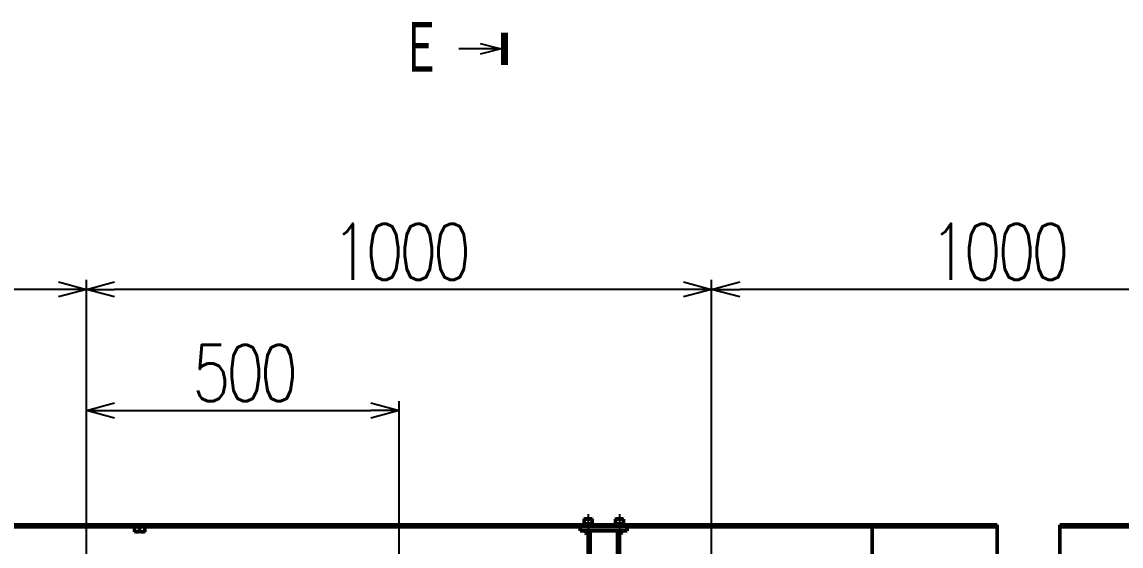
# Model space of a CAD drawing. Header units: millimetres. Extents: x -993 to 13147, y -7260 to 4342.
# Drawn here: x 2967 to 4725, y 1096 to 1935 of the extents above; entities that cross this region are included whole.
import ezdxf

# ---------------------------------------------------------------- set-up
doc = ezdxf.new("R2010")
doc.units = ezdxf.units.MM
doc.header["$LTSCALE"] = 7.649257
for name, pattern in [('CENTER', [50.8, 31.75, -6.35, 6.35, -6.35]), ('DASHED', [19.05, 12.7, -6.35]), ('PHANTOM', [63.5, 31.75, -6.35, 6.35, -6.35, 6.35, -6.35])]:
    doc.linetypes.add(name, pattern=pattern)
doc.layers.add('NoLayerName_001', color=7, linetype='Continuous')
doc.layers.add('NoLayerName_003', color=7, linetype='Continuous')
doc.styles.get("Standard").update_dxf_attribs({"font": 'txt', "bigfont": 'extfont2'})
doc.dimstyles.get("Standard").update_dxf_attribs({"dimtxt": 2.5, "dimasz": 2.5, "dimexe": 1.25, "dimexo": 0.625, "dimtad": 1, "dimzin": 0, "dimdsep": 46, "dimtxsty": 'Standard', "dimcen": 2.5, "dimadec": 0, "dimazin": 0, "dimtfac": 0.75, "dimtmove": 0, "dimatfit": 3, "dimfxl": 1, "dimarcsym": 0})

# ---------------------------------------------------------------- blocks, each defined once
blk = doc.blocks.new('_OPEN30')
at = {"color": 0, "linetype": 'ByBlock', "lineweight": -2}
for p, q in [((-1, 0.267949), (0, 0)), ((0, 0), (-1, -0.267949)), ((0, 0), (-1, 0))]:
    blk.add_line(p, q, dxfattribs=at)
blk = doc.blocks.new('*D1562')
at = {"layer": 'Defpoints', "color": 0}
for p in [(2070, 1507.1), (2070, 1067.4), (3070, 1067.4)]:
    blk.add_point(p, dxfattribs=at)
at = {"layer": 'NoLayerName_001', "color": 0, "linetype": 'Continuous', "lineweight": 25}
for p, q in [((2070, 1082.4), (2070, 1522.1)), ((3070, 1082.4), (3070, 1522.1)), ((3025, 1507.1), (2115, 1507.1))]:
    blk.add_line(p, q, dxfattribs=at)
at = {"layer": 'NoLayerName_001', "color": 0, "lineweight": 25, "xscale": 45, "yscale": 45, "zscale": 45}
for p, rotation in [((2070, 1507.1), 180), ((3070, 1507.1), 360)]:
    blk.add_blockref('_OPEN30', p, dxfattribs=dict(at, rotation=rotation))
at = {"layer": 'NoLayerName_001', "color": 2, "lineweight": 50, "insert": (2570, 1567.1), "char_height": 90, "attachment_point": 5}
blk.add_mtext('\\W0.8000;\\T0.8750;1000', dxfattribs=at)
blk = doc.blocks.new('*D1563')
at = {"layer": 'Defpoints', "color": 0}
for p in [(3070, 1507.1), (3070, 1067.4), (4070, 1067.4)]:
    blk.add_point(p, dxfattribs=at)
at = {"layer": 'NoLayerName_001', "color": 0, "linetype": 'Continuous', "lineweight": 25}
for p, q in [((3070, 1082.4), (3070, 1522.1)), ((4070, 1082.4), (4070, 1522.1)), ((4025, 1507.1), (3115, 1507.1))]:
    blk.add_line(p, q, dxfattribs=at)
at = {"layer": 'NoLayerName_001', "color": 0, "lineweight": 25, "xscale": 45, "yscale": 45, "zscale": 45}
for p, rotation in [((3070, 1507.1), 180), ((4070, 1507.1), 360)]:
    blk.add_blockref('_OPEN30', p, dxfattribs=dict(at, rotation=rotation))
at = {"layer": 'NoLayerName_001', "color": 2, "lineweight": 50, "insert": (3570, 1567.1), "char_height": 90, "attachment_point": 5}
blk.add_mtext('\\W0.8000;\\T0.8750;1000', dxfattribs=at)
blk = doc.blocks.new('*D1564')
at = {"layer": 'Defpoints', "color": 0}
for p in [(3570, 1313.2), (3070, 1067.4), (3570, 939.7)]:
    blk.add_point(p, dxfattribs=at)
at = {"layer": 'NoLayerName_001', "color": 0, "linetype": 'Continuous', "lineweight": 25}
for p, q in [((3070, 1082.4), (3070, 1328.2)), ((3570, 954.7), (3570, 1328.2)), ((3115, 1313.2), (3525, 1313.2))]:
    blk.add_line(p, q, dxfattribs=at)
at = {"layer": 'NoLayerName_001', "color": 0, "lineweight": 25, "xscale": 45, "yscale": 45, "zscale": 45, "rotation": 180}
blk.add_blockref('_OPEN30', (3070, 1313.2), dxfattribs=at)
at = {"layer": 'NoLayerName_001', "color": 0, "lineweight": 25, "xscale": 45, "yscale": 45, "zscale": 45}
blk.add_blockref('_OPEN30', (3570, 1313.2), dxfattribs=at)
at = {"layer": 'NoLayerName_001', "color": 2, "lineweight": 50, "insert": (3320, 1373.2), "char_height": 90, "attachment_point": 5}
blk.add_mtext('\\W0.8000;\\T0.8750;500', dxfattribs=at)
blk = doc.blocks.new('*D1565')
at = {"layer": 'Defpoints', "color": 0}
for p in [(4070, 1507.1), (4070, 1067.4), (5070, 1054.4)]:
    blk.add_point(p, dxfattribs=at)
at = {"layer": 'NoLayerName_001', "color": 0, "linetype": 'Continuous', "lineweight": 25}
for p, q in [((4070, 1082.4), (4070, 1522.1)), ((5070, 1069.4), (5070, 1522.1)), ((5025, 1507.1), (4115, 1507.1))]:
    blk.add_line(p, q, dxfattribs=at)
at = {"layer": 'NoLayerName_001', "color": 0, "lineweight": 25, "xscale": 45, "yscale": 45, "zscale": 45}
for p, rotation in [((4070, 1507.1), 180), ((5070, 1507.1), 360)]:
    blk.add_blockref('_OPEN30', p, dxfattribs=dict(at, rotation=rotation))
at = {"layer": 'NoLayerName_001', "color": 2, "lineweight": 50, "insert": (4527, 1567.1), "char_height": 90, "attachment_point": 5}
blk.add_mtext('\\W0.8000;\\T0.8750;1000', dxfattribs=at)
blk = doc.blocks.new('JZB_0070')
at = {"layer": 'NoLayerName_001', "color": 7, "linetype": 'Continuous', "lineweight": 50}
for p, q in [((25, 237.3), (25, 243.3)), ((25, 243.3), (100, 243.3)), ((25, 237.3), (100, 237.3)), ((37.5, 6), (37.5, 237.3)), ((87.5, 237.3), (87.5, 6)), ((100, 243.3), (100, 237.3)), ((0, 0), (0, 6)), ((125, 6), (0, 6)), ((125, 6), (125, 0))]:
    blk.add_line(p, q, dxfattribs=at)
at = {"layer": 'NoLayerName_001', "color": 3, "linetype": 'DASHED', "lineweight": 50}
for p, q in [((40.7, 6), (40.7, 237.3)), ((84.3, 237.3), (84.3, 6))]:
    blk.add_line(p, q, dxfattribs=at)
blk = doc.blocks.new('JZB_0208')
at = {"layer": 'NoLayerName_001', "color": 7, "linetype": 'Continuous', "lineweight": 50}
for p, q in [((0, 220), (4567, 220)), ((3900, 216.8), (2975, 216.8)), ((3975, 216.8), (4567, 216.8)), ((4367, 216.8), (4367, 0)), ((4562, 216.8), (4562, 220)), ((4566.7, 5), (4566.7, 216.8)), ((4567, 220), (4567, 5))]:
    blk.add_line(p, q, dxfattribs=at)
at = {"layer": 'NoLayerName_003', "color": 7, "linetype": 'Continuous', "lineweight": 50}
for p, q in [((3186.5, 208.9), (3186.5, 216.8)), ((3195, 216.8), (3195, 209.7)), ((3203.5, 208.9), (3203.5, 216.8)), ((3203.3, 208.8), (3203.5, 208.9))]:
    blk.add_line(p, q, dxfattribs=at)
at = {"layer": 'NoLayerName_003', "color": 7, "linetype": 'Continuous', "lineweight": 50, "start_tangent": (0.986522, -0.16363), "end_tangent": (0.982197, 0.187856)}
for points in [[(3186.5, 209.7), (3191.1, 208.9), (3195, 209.7)], [(3195, 209.7), (3199.6, 208.9), (3203.5, 209.7)]]:
    blk.add_spline(points, degree=3, dxfattribs=at)
blk = doc.blocks.new('JZB_0229')
at = {"layer": 'NoLayerName_001', "color": 7, "linetype": 'Continuous', "lineweight": 50}
for p, q in [((0, 2), (0, 0)), ((6.2, 2), (0, 2)), ((7.2, 0), (6.2, 2)), ((15.4, 2), (8.2, 2)), ((8.2, 2), (9.2, 0)), ((15.4, 0), (15.4, 2))]:
    blk.add_line(p, q, dxfattribs=at)
blk = doc.blocks.new('JZB_0230')
at = {"layer": 'NoLayerName_001', "color": 7, "linetype": 'Continuous', "lineweight": 50}
for p, q in [((0, 2), (0, 0)), ((6.2, 2), (0, 2)), ((7.2, 0), (6.2, 2)), ((15.4, 2), (8.2, 2)), ((8.2, 2), (9.2, 0)), ((15.4, 0), (15.4, 2))]:
    blk.add_line(p, q, dxfattribs=at)
blk = doc.blocks.new('JZB_0231')
at = {"layer": 'NoLayerName_001', "color": 7, "linetype": 'Continuous', "lineweight": 50}
for p, q in [((0.8, 24), (0, 23.2)), ((13, 23.2), (0, 23.2)), ((0, 23.2), (0, 16)), ((12.2, 24), (0.8, 24)), ((13, 23.2), (12.2, 24)), ((13, 16), (13, 23.2)), ((2.5, 4.8), (2.5, 1.3)), ((6.5, 1.3), (2.5, 1.3)), ((2.5, 1.3), (3.8, 0)), ((3.8, 0), (6.5, 0)), ((5, 16), (7, 16))]:
    blk.add_line(p, q, dxfattribs=at)
blk = doc.blocks.new('JZB_0232')
at = {"layer": 'NoLayerName_001', "color": 7, "linetype": 'Continuous', "lineweight": 50}
for p, q in [((0.8, 24), (0, 23.2)), ((13, 23.2), (0, 23.2)), ((0, 23.2), (0, 16)), ((12.2, 24), (0.8, 24)), ((13, 23.2), (12.2, 24)), ((13, 16), (13, 23.2)), ((5, 16), (7, 16)), ((10.5, 1.3), (6.5, 1.3)), ((6.5, 0), (9.3, 0)), ((9.3, 0), (10.5, 1.3)), ((10.5, 1.3), (10.5, 4.8))]:
    blk.add_line(p, q, dxfattribs=at)
blk = doc.blocks.new('JZB_0388')
at = {"layer": 'NoLayerName_001', "color": 3, "linetype": 'PHANTOM', "lineweight": 50}
for p, q in [((4617, 985), (4617, 1200)), ((4617, 1200), (6462.9, 1200)), ((4617, 1196.8), (6462.5, 1196.8)), ((4617.3, 985), (4617.3, 1196.8)), ((4622, 1200), (4622, 1196.8))]:
    blk.add_line(p, q, dxfattribs=at)

msp = doc.modelspace()

# ---------------------------------------------------------------- linework, layer by layer
at = {"layer": 'NoLayerName_001', "color": 4, "linetype": 'CENTER', "lineweight": 25}
for p, q in [((3872.5, 1147), (3872.5, 1109)), ((3922.5, 1147), (3922.5, 1109))]:
    msp.add_line(p, q, dxfattribs=at)
at = {"layer": 'NoLayerName_001', "color": 2, "linetype": 'Continuous', "lineweight": 50, "const_width": 11.16}
msp.add_lwpolyline([(3738.815, 1866.3795), (3738.815, 1917.7695)], dxfattribs=at)

# ---------------------------------------------------------------- block references
at = {"layer": 'NoLayerName_001'}
for name, p in [('JZB_0388', (10, -70)), ('JZB_0208', (-40, 910)), ('JZB_0070', (3835, 883.5)), ('JZB_0229', (3864.8, 1130)), ('JZB_0231', (3866, 1116)), ('JZB_0230', (3914.8, 1130)), ('JZB_0232', (3916, 1116))]:
    msp.add_blockref(name, p, dxfattribs=at)

# ---------------------------------------------------------------- texts
at = {"layer": 'NoLayerName_001', "color": 2, "linetype": 'Continuous', "lineweight": 50, "insert": (3572.315, 1847.0745), "char_height": 90, "attachment_point": 7, "line_spacing_factor": 0.6}
msp.add_mtext('\\W0.6667;\\T1.2500;Ｅ', dxfattribs=at)

# ---------------------------------------------------------------- dimensions: what is measured, and where the dimension line sits
at = {"layer": 'NoLayerName_001', "color": 3, "linetype": 'Continuous', "lineweight": 50}
for base, p1, p2, picture, middle in [((2070, 1507.103), (3069.9999, 1067.3515), (2070, 1067.3523), '*D1562', (2569.9999, 1507.103)), ((3069.9999, 1507.103), (4070, 1067.3523), (3069.9999, 1067.3515), '*D1563', (3569.9999, 1507.103)), ((4070, 1507.103), (5070, 1054.3523), (4070, 1067.3523), '*D1565', (4527, 1507.103))]:
    dim = msp.add_linear_dim(base=base, p1=p1, p2=p2, angle=180, text='\\W0.8000;\\T0.8750;<>', dimstyle='Standard', override={"dimtxt": 90, "dimasz": 45, "dimexe": 15, "dimexo": 15, "dimgap": 15, "dimdec": 3, "dimzin": 8, "dimblk": 'OPEN30', "dimclrd": 0, "dimclre": 0, "dimclrt": 2, "dimtp": 0, "dimtm": 0, "dimlwd": 25, "dimlwe": 25}, dxfattribs=at)
    dim.commit()
    dim.dimension.update_dxf_attribs({"geometry": picture, "text_midpoint": middle, "dimtype": 160})
dim = msp.add_linear_dim(base=(3570, 1313.1975), p1=(3069.9999, 1067.3515), p2=(3570, 939.71), text='\\W0.8000;\\T0.8750;<>', dimstyle='Standard', override={"dimtxt": 90, "dimasz": 45, "dimexe": 15, "dimexo": 15, "dimgap": 15, "dimdec": 3, "dimzin": 8, "dimblk": 'OPEN30', "dimclrd": 0, "dimclre": 0, "dimclrt": 2, "dimtp": 0, "dimtm": 0, "dimlwd": 25, "dimlwe": 25}, dxfattribs=at)
dim.commit()
dim.dimension.update_dxf_attribs({"geometry": '*D1564', "text_midpoint": (3319.9999, 1313.1975), "dimtype": 160})

# ---------------------------------------------------------------- leaders
at = {"layer": 'NoLayerName_001', "color": 2, "linetype": 'Continuous', "lineweight": 50}
msp.add_leader([(3733.235, 1892.0745), (3665.735, 1892.0745)], dimstyle='Standard', override={"dimasz": 33.66, "dimldrblk": 'OPEN30'}, dxfattribs=at)

doc.saveas('drawing.dxf')
